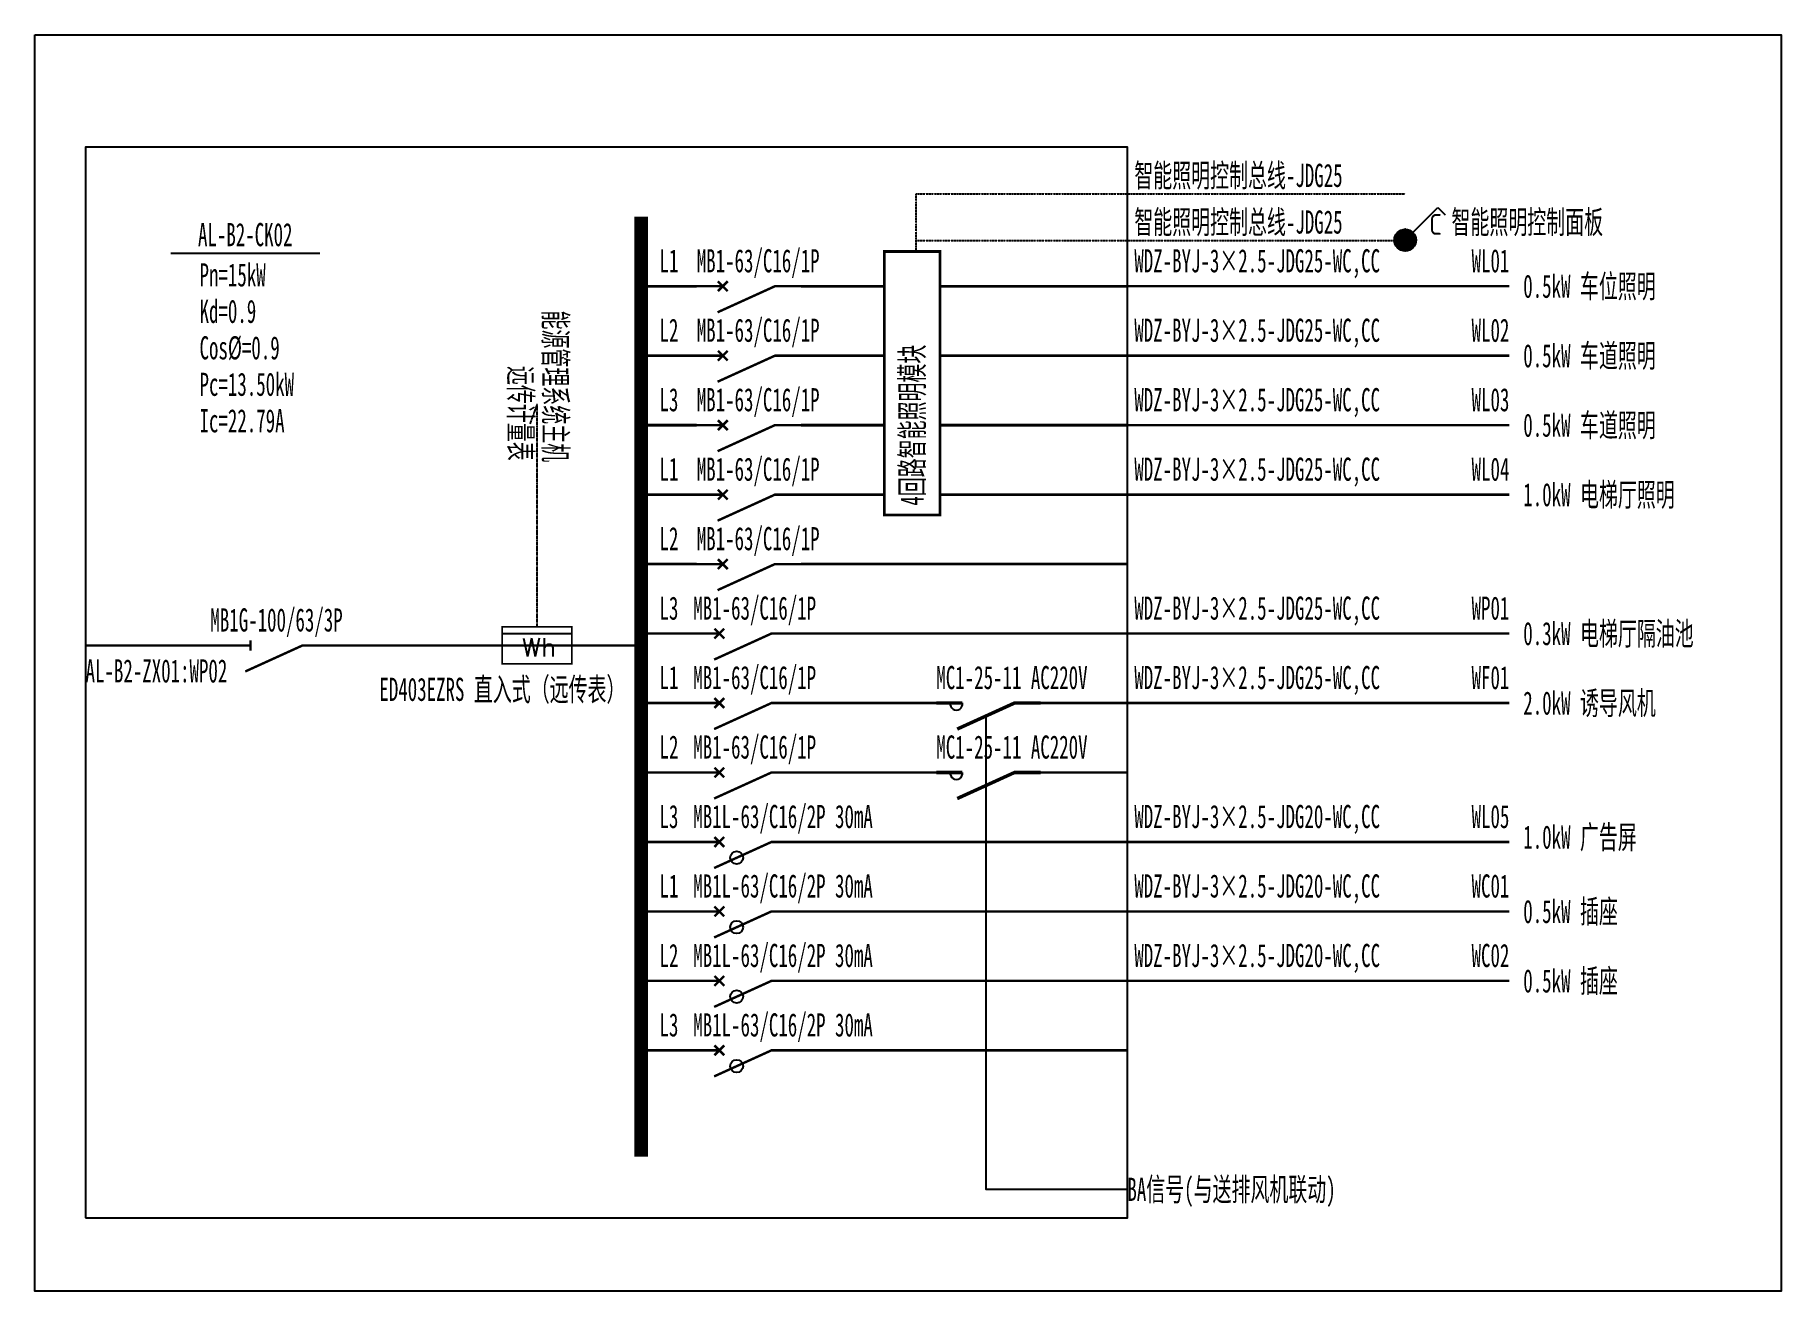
# Model space of a CAD drawing. Extents: x 1543916 to 1548441, y 419428 to 422683.
import ezdxf
from ezdxf.enums import TextEntityAlignment as Align

# ---------------------------------------------------------------- set-up
doc = ezdxf.new("R2010")
doc.units = 0
doc.header["$MEASUREMENT"] = 0
for name, pattern in [('ACAD_ISO04W100', [30.5, 24, -3, 0.5, -3]), ('DASHDOT2', [0.5, 0.25, -0.125, 0, -0.125]), ('DOTE', [2.42, 2, -0.2, 0.02, -0.2])]:
    doc.linetypes.add(name, pattern=pattern)
doc.layers.add('系统图', color=1, linetype='Continuous')
doc.styles.add('_SIMPLEX', font='simplex_.ttf', dxfattribs={"width": 0.6})
doc.styles.add('_TEL_ATTDEF', font='GBENOR', dxfattribs={"width": 0.8, "height": 3, "bigfont": 'GBCBIG'})
doc.styles.add('_TEL_DIM', font='', dxfattribs={"width": 0.8, "height": 3.5})
doc.styles.add('宋体', font='', dxfattribs={"width": 0.8, "height": 3.5})
doc.styles.get('_TEL_DIM').set_extended_font_data('SimSun')
doc.styles.get('宋体').set_extended_font_data('SimSun')

# ---------------------------------------------------------------- blocks, each defined once
blk = doc.blocks.new('$element$00000525')
at = {"const_width": 0.0233}
for points in [[(0, 0), (0, -0.25)], [(-0.25, -0.2), (0, -0.75), (0, -1)], [(-0.047, -0.203), (0.047, -0.297)], [(0.047, -0.203), (-0.047, -0.297)]]:
    blk.add_lwpolyline(points, dxfattribs=at)
blk.add_circle((-0.151, -0.417), 0.0615)
at = {"flags": 9}
blk.add_attdef('S', (0, 0), '', height=0.00000667, dxfattribs=at)
blk = doc.blocks.new('$element$00000577')
at = {"const_width": 0.0333}
for points in [[(0, 0), (0, -0.25)], [(-0.25, -0.2), (0, -0.75), (0, -1)]]:
    blk.add_lwpolyline(points, dxfattribs=at)
blk.add_arc((-0.008, -0.192), 0.0589, 81.8699, 278.1301)
at = {"flags": 9}
blk.add_attdef('S', (0, 0), '', height=0.00000667, dxfattribs=at)
blk = doc.blocks.new('$element$00000492')
blk.add_line((0.173, 0), (0.173, -1))
at = {"const_width": 0.0233}
blk.add_lwpolyline([(-0.267, 0), (0.267, 0), (0.267, -1), (-0.267, -1), (-0.267, 0)], dxfattribs=at)
at = {"style": '_SIMPLEX'}
blk.add_text('Wh', height=0.2667, rotation=270, dxfattribs=at).set_placement((-0.161, -0.281))
at = {"flags": 9}
blk.add_attdef('S', (0, 0), '', height=0.00000667, dxfattribs=at)
blk.add_attdef('S', (0, 0), '', height=0.00000667, dxfattribs=at)
blk.add_attdef('S', (0, 0), '', height=0.00000667, dxfattribs=at)
blk = doc.blocks.new('$element$00000519')
at = {"const_width": 0.0233}
for points in [[(0, 0), (0, -0.25)], [(0, -1), (0, -0.75), (-0.25, -0.2)], [(-0.05, -0.25), (0.05, -0.25)]]:
    blk.add_lwpolyline(points, dxfattribs=at)
at = {"flags": 9}
blk.add_attdef('S', (0, 0), '', height=0.00000667, dxfattribs=at)
blk = doc.blocks.new('$element$00000497')
at = {"const_width": 0.0233}
for points in [[(0, 0), (0, -0.25)], [(0, -1), (0, -0.75), (-0.25, -0.2)], [(-0.047, -0.297), (0.047, -0.203)], [(-0.047, -0.203), (0.047, -0.297)]]:
    blk.add_lwpolyline(points, dxfattribs=at)
at = {"flags": 9}
blk.add_attdef('S', (0, 0), '', height=0.00000667, dxfattribs=at)
blk = doc.blocks.new('$equip_U$00000081(zhangr-4109)')
for p, q in [((0.147, 0.147), (0.625, 0.625)), ((0.625, 0.625), (0.766, 0.484))]:
    blk.add_line(p, q)
blk.add_circle((0, 0), 0.208)
at = {"linetype": 'ByBlock'}
for p in [(0, 0.208), (-0.208, 0), (0, -0.208), (0.208, 0)]:
    blk.add_point(p, dxfattribs=at)
for points in [[(-0.18, 0.104), (0.18, 0.104), (-0.208, 0), (0.208, 0)], [(-0.18, -0.104), (0.18, -0.104), (-0.208, 0), (0.208, 0)], [(-0.104, 0.18), (0.104, 0.18), (-0.18, 0.104), (0.18, 0.104)], [(0, 0.208), (0, 0.208), (-0.104, 0.18), (0.104, 0.18)], [(-0.104, -0.18), (0.104, -0.18), (-0.18, -0.104), (0.18, -0.104)], [(0, -0.208), (0, -0.208), (-0.104, -0.18), (0.104, -0.18)]]:
    blk.add_solid(points)
at = {"color": 7, "linetype": 'ByBlock', "style": '_TEL_DIM'}
blk.add_attdef('$TEXT$', text='', height=0.4, dxfattribs=at).set_placement((0.583, 0.301), align=Align.MIDDLE_CENTER)
at = {"color": 7, "linetype": 'ByBlock', "style": '_TEL_DIM', "flags": 1}
for tag in ['A', 'REMARK']:
    blk.add_attdef(tag, text='', height=0.00002, dxfattribs=at).set_placement((0, 0), align=Align.MIDDLE_CENTER)
at = {"color": 7, "linetype": 'ByBlock', "lineweight": 211, "style": '_TEL_DIM', "flags": 1}
blk.add_attdef('REMARK', text='', height=0.00002, dxfattribs=at).set_placement((0, -0.208), align=Align.MIDDLE_CENTER)

msp = doc.modelspace()

# ---------------------------------------------------------------- linework, layer by layer
at = {"color": 0, "linetype": 'DASHDOT2'}
for p, q in [((1546199.7, 422118.4), (1546199.7, 422270.8)), ((1546199.7, 422270.8), (1547466.7, 422270.8)), ((1546199.7, 422150), (1547442.4, 422150))]:
    msp.add_line(p, q, dxfattribs=at)
at = {"color": 0, "linetype": 'ByBlock'}
msp.add_line((1544267.5, 422117.4), (1544653.7, 422117.4), dxfattribs=at)
at = {"color": 0, "linetype": 'DOTE', "ltscale": 0.2}
for p, q in [((1545216.8, 421725.5), (1545198.3, 421674.7)), ((1545216.8, 421148.9), (1545216.8, 421725.5))]:
    msp.add_line(p, q, dxfattribs=at)
at = {"color": 0, "linetype": 'ByBlock'}
msp.add_lwpolyline([(1544046.8, 419617.9), (1546746.7, 419617.9), (1546746.7, 422391.6), (1544046.8, 422391.6)], close=True, dxfattribs=at)
for points, const_width in [([(1545486.7, 422211.6), (1545486.7, 419776.3)], 36), ([(1546746.7, 422031.6), (1547736.7, 422031.6)], 6.3), ([(1546746.7, 421851.6), (1547736.7, 421851.6)], 6.3), ([(1546746.7, 421671.6), (1547736.7, 421671.6)], 6.3), ([(1546746.7, 421491.6), (1547736.7, 421491.6)], 6.3), ([(1545486.7, 421131.6), (1545621.7, 421131.6)], 6.3), ([(1545891.7, 421131.6), (1547736.7, 421131.6)], 6.3), ([(1544046.8, 421100.9), (1544406.7, 421100.9)], 6.3), ([(1544676.7, 421100.9), (1545486.7, 421100.9)], 6.3), ([(1545486.7, 420951.6), (1545621.7, 420951.6)], 6.3), ([(1545891.7, 420951.6), (1546319.2, 420951.6)], 6.3), ([(1546454.2, 420951.6), (1546746.7, 420951.6)], 6.3), ([(1546746.7, 420951.6), (1547736.7, 420951.6)], 6.3), ([(1545486.7, 420771.6), (1545621.7, 420771.6)], 6.3), ([(1545891.7, 420771.6), (1546319.2, 420771.6)], 6.3), ([(1546521.7, 420771.6), (1546746.7, 420771.6)], 6.3), ([(1545486.7, 420591.6), (1545621.7, 420591.6)], 6.3), ([(1545891.7, 420591.6), (1546746.7, 420591.6)], 6.3), ([(1546746.7, 420591.6), (1547736.7, 420591.6)], 6.3), ([(1545486.7, 420411.6), (1545621.7, 420411.6)], 6.3), ([(1545891.7, 420411.6), (1547736.7, 420411.6)], 6.3), ([(1545486.7, 420231.6), (1545621.7, 420231.6)], 6.3), ([(1545891.7, 420231.6), (1547736.7, 420231.6)], 6.3), ([(1545486.7, 420051.6), (1545621.7, 420051.6)], 6.3), ([(1545891.7, 420051.6), (1546746.7, 420051.6)], 6.3)]:
    msp.add_lwpolyline(points, dxfattribs=dict(at, const_width=const_width))
at = {"color": 0, "const_width": 6.94}
msp.add_lwpolyline([(1546116.7, 422121.6), (1546260.7, 422121.6), (1546260.7, 421438.6), (1546116.7, 421438.6)], close=True, dxfattribs=at)
for points in [[(1545630.7, 422031.6), (1545486.7, 422031.6)], [(1545900.7, 422031.6), (1546116.7, 422031.6)], [(1546260.7, 422031.6), (1546746.7, 422031.6)], [(1545630.7, 421851.6), (1545486.7, 421851.6)], [(1545900.7, 421851.6), (1546116.7, 421851.6)], [(1546260.7, 421851.6), (1546746.7, 421851.6)], [(1545630.7, 421671.6), (1545486.7, 421671.6)], [(1545900.7, 421671.6), (1546116.7, 421671.6)], [(1546260.7, 421671.6), (1546746.7, 421671.6)], [(1545630.7, 421491.6), (1545486.7, 421491.6)], [(1545900.7, 421491.6), (1546116.7, 421491.6)], [(1546260.7, 421491.6), (1546746.7, 421491.6)], [(1545630.7, 421311.6), (1545486.7, 421311.6)], [(1545900.7, 421311.6), (1546746.7, 421311.6)]]:
    msp.add_lwpolyline(points, dxfattribs=at)
at = {"color": 0, "linetype": 'ByBlock'}
msp.add_lwpolyline([(1546380, 420917.9), (1546380, 419691.6), (1546746.7, 419691.6)], dxfattribs=at)
at = {"layer": '系统图'}
msp.add_lwpolyline([(1543915.6, 422682.8), (1548440.8, 422682.8), (1548440.8, 419427.9), (1543915.6, 419427.9)], close=True, dxfattribs=at)

# ---------------------------------------------------------------- block references
at = {"color": 0}
ref = msp.add_blockref('$equip_U$00000081(zhangr-4109)', (1547466.7, 422151.1), dxfattribs=dict(at, xscale=135, yscale=135, zscale=135, rotation=5.172650033446752e-06))
ref.add_attrib('$TEXT$', 'C', dxfattribs={"color": 7, "linetype": 'ByBlock', "height": 54, "rotation": 0, "style": '_TEL_ATTDEF'}).set_placement((1547545.4, 422191.8), align=Align.MIDDLE_CENTER)
for name, p, xscale, yscale, zscale, rotation in [('$element$00000497', (1545630.7, 422031.6), 270, 270, 270, 90.0000051727018), ('$element$00000497', (1545630.7, 421851.6), 270, 270, 270, 90.0000051727018), ('$element$00000497', (1545630.7, 421671.6), 270, 270, 270, 90.0000051727018), ('$element$00000497', (1545630.7, 421491.6), 270, 270, 270, 90.0000051727018), ('$element$00000497', (1545630.7, 421311.6), 270, 270, 270, 90.0000051727018), ('$element$00000492', (1545126.8, 421100.9), 180, 180, 180, 90)]:
    msp.add_blockref(name, p, dxfattribs=dict(at, xscale=xscale, yscale=yscale, zscale=zscale, rotation=rotation))
at = {"color": 0, "linetype": 'ByBlock', "xscale": 270, "yscale": 270, "zscale": 270, "rotation": 90}
for name, p in [('$element$00000497', (1545621.7, 421131.6)), ('$element$00000519', (1544406.7, 421100.9)), ('$element$00000497', (1545621.7, 420951.6)), ('$element$00000497', (1545621.7, 420951.6)), ('$element$00000577', (1546251.7, 420951.6)), ('$element$00000497', (1545621.7, 420771.6)), ('$element$00000497', (1545621.7, 420771.6)), ('$element$00000577', (1546251.7, 420771.6)), ('$element$00000525', (1545621.7, 420591.6)), ('$element$00000525', (1545621.7, 420411.6)), ('$element$00000525', (1545621.7, 420231.6)), ('$element$00000525', (1545621.7, 420051.6))]:
    msp.add_blockref(name, p, dxfattribs=at)

# ---------------------------------------------------------------- texts
at = {"color": 0, "style": '宋体', "width": 0.6}
for s, p in [('智能照明控制总线-JDG25', (1546764.7, 422270.8)), ('智能照明控制总线-JDG25', (1546764.7, 422150)), ('智能照明控制面板', (1547586.7, 422150))]:
    msp.add_text(s, height=60, rotation=0, dxfattribs=at).set_placement(p, align=Align.BOTTOM_LEFT)
at = {"color": 0, "linetype": 'ByBlock', "style": '宋体', "width": 0.6}
for s, p in [('AL-B2-CK02', (1544460.6, 422117.4)), ('L3', (1545558.7, 421149.6)), ('L1', (1545558.7, 420969.6)), ('L2', (1545558.7, 420789.6)), ('L3', (1545558.7, 420609.6)), ('L1', (1545558.7, 420429.6)), ('L2', (1545558.7, 420249.6)), ('L3', (1545558.7, 420069.6))]:
    msp.add_text(s, height=60, dxfattribs=at).set_placement(p, align=Align.BOTTOM_CENTER)
at = {"color": 0, "style": '宋体', "width": 0.6}
for s, p in [('L1', (1545558.7, 422049.6)), ('L2', (1545558.7, 421869.6)), ('L3', (1545558.7, 421689.6)), ('L1', (1545558.7, 421509.6)), ('L2', (1545558.7, 421329.6))]:
    msp.add_text(s, height=60, dxfattribs=at).set_placement(p, align=Align.BOTTOM_CENTER)
at = {"color": 40, "style": '宋体', "width": 0.6}
for p in [(1545630.7, 422049.6), (1545630.7, 421869.6), (1545630.7, 421689.6), (1545630.7, 421509.6), (1545630.7, 421329.6)]:
    msp.add_text('MB1-63/C16/1P', height=60, dxfattribs=at).set_placement(p, align=Align.BOTTOM_LEFT)
at = {"color": 0, "linetype": 'ByBlock', "style": '宋体', "width": 0.6}
for s, p in [('WDZ-BYJ-3×2.5-JDG25-WC,CC', (1546764.7, 422049.6)), ('WDZ-BYJ-3×2.5-JDG25-WC,CC', (1546764.7, 421869.6)), ('WDZ-BYJ-3×2.5-JDG25-WC,CC', (1546764.7, 421689.6)), ('WDZ-BYJ-3×2.5-JDG25-WC,CC', (1546764.7, 421509.6)), ('WDZ-BYJ-3×2.5-JDG25-WC,CC', (1546764.7, 421149.6)), ('WDZ-BYJ-3×2.5-JDG25-WC,CC', (1546764.7, 420969.6)), ('WDZ-BYJ-3×2.5-JDG20-WC,CC', (1546764.7, 420609.6)), ('WDZ-BYJ-3×2.5-JDG20-WC,CC', (1546764.7, 420429.6)), ('WDZ-BYJ-3×2.5-JDG20-WC,CC', (1546764.7, 420249.6))]:
    msp.add_text(s, height=60, dxfattribs=at).set_placement(p, align=Align.BOTTOM_LEFT)
for s, p in [('WL01', (1547736.7, 422049.6)), ('WL02', (1547736.7, 421869.6)), ('WL03', (1547736.7, 421689.6)), ('WL04', (1547736.7, 421509.6)), ('WP01', (1547736.7, 421149.6)), ('WF01', (1547736.7, 420969.6)), ('WL05', (1547736.7, 420609.6)), ('WC01', (1547736.7, 420429.6)), ('WC02', (1547736.7, 420249.6))]:
    msp.add_text(s, height=60, dxfattribs=at).set_placement(p, align=Align.BOTTOM_RIGHT)
for s, p in [('Pn=15kW', (1544342.2, 422031.1)), ('Kd=0.9', (1544342.2, 421936.6)), ('Cos%%C=0.9', (1544342.2, 421842.1)), ('Pc=13.50kW', (1544342.2, 421747.6)), ('Ic=22.79A', (1544342.2, 421653.1))]:
    msp.add_text(s, height=60, dxfattribs=at).set_placement(p)
for s, p in [('0.5kW 车位照明', (1547772.6, 422031.6)), ('0.5kW 车道照明', (1547772.7, 421851.6)), ('0.5kW 车道照明', (1547772.7, 421671.6)), ('1.0kW 电梯厅照明', (1547772.7, 421491.6)), ('0.3kW 电梯厅隔油池', (1547772.7, 421131.6)), ('2.0kW 诱导风机', (1547772.7, 420951.6)), ('1.0kW 广告屏', (1547772.7, 420604.3)), ('0.5kW 插座', (1547772.7, 420411.6)), ('0.5kW 插座', (1547772.7, 420231.6))]:
    msp.add_text(s, height=60, dxfattribs=at).set_placement(p, align=Align.MIDDLE_LEFT)
at = {"color": 0, "style": '宋体', "width": 0.6}
for s, p in [('能源管理系统主机', (1545216.8, 421575.8)), ('远传计量表', (1545126.8, 421579.4))]:
    msp.add_text(s, height=60, rotation=270, dxfattribs=at).set_placement(p, align=Align.BOTTOM_RIGHT)
at = {"color": 4, "linetype": 'ACAD_ISO04W100', "style": '宋体', "width": 0.6}
msp.add_text('4回路智能照明模块', height=60, rotation=90, dxfattribs=at).set_placement((1546188.7, 421671.6), align=Align.MIDDLE_CENTER)
at = {"color": 40, "linetype": 'ByBlock', "style": '宋体', "width": 0.6}
for p in [(1545621.7, 421149.6), (1545621.7, 420969.6), (1545621.7, 420789.6)]:
    msp.add_text('MB1-63/C16/1P', height=60, dxfattribs=at).set_placement(p, align=Align.BOTTOM_LEFT)
at = {"color": 1, "linetype": 'ByBlock', "style": '宋体', "width": 0.6}
msp.add_text('MB1G-100/63/3P', height=60, dxfattribs=at).set_placement((1544541.7, 421118.9), align=Align.BOTTOM_CENTER)
at = {"color": 0, "linetype": 'ByBlock', "style": '宋体', "width": 0.6}
msp.add_text('AL-B2-ZX01:WP02', height=60, dxfattribs=at).set_placement((1544046.8, 421064.9), align=Align.TOP_LEFT)
at = {"color": 4, "linetype": 'ByBlock', "style": '宋体', "width": 0.6}
for p in [(1546251.7, 420969.6), (1546251.7, 420789.6)]:
    msp.add_text('MC1-25-11 AC220V', height=60, dxfattribs=at).set_placement(p, align=Align.BOTTOM_LEFT)
at = {"color": 2, "style": '宋体', "width": 0.6}
msp.add_text('ED403EZRS 直入式（远传表）', height=60, dxfattribs=at).set_placement((1545127.1, 421017.1), align=Align.TOP_CENTER)
at = {"color": 3, "linetype": 'ByBlock', "style": '宋体', "width": 0.6}
for p in [(1545621.7, 420609.6), (1545621.7, 420429.6), (1545621.7, 420249.6), (1545621.7, 420069.6)]:
    msp.add_text('MB1L-63/C16/2P 30mA', height=60, dxfattribs=at).set_placement(p, align=Align.BOTTOM_LEFT)
at = {"color": 0, "linetype": 'ByBlock', "style": '宋体', "width": 0.6}
msp.add_text('BA信号(与送排风机联动)', height=60, rotation=0, dxfattribs=at).set_placement((1546746.7, 419691.6), align=Align.MIDDLE_LEFT)

doc.saveas('drawing.dxf')
